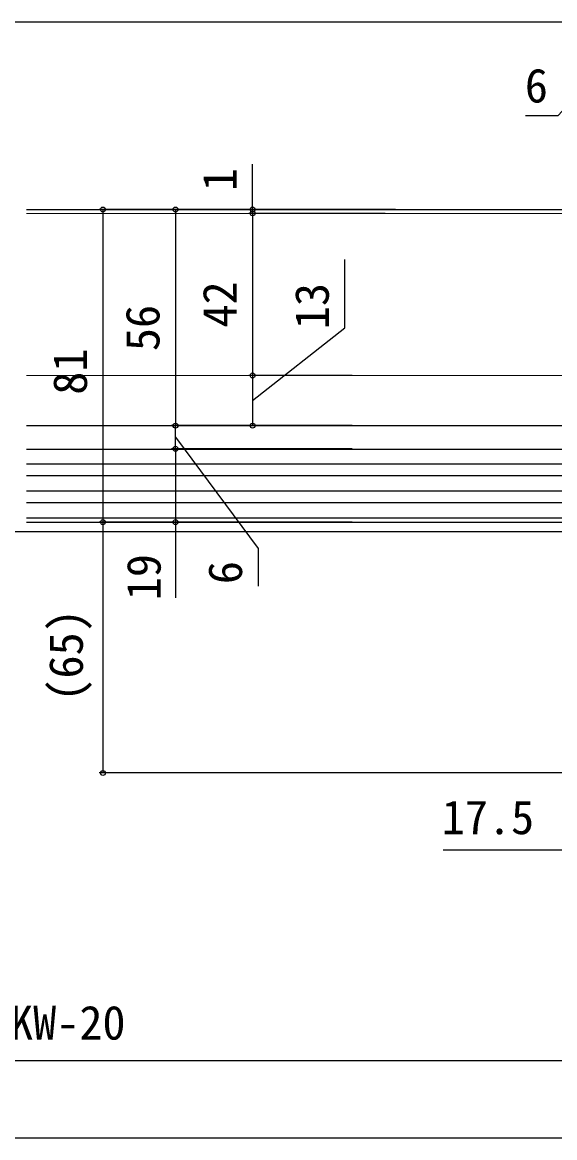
# Model space of a CAD drawing. Units: millimetres, scale not verified. Extents: x -525 to 525, y -783 to 779.
# Drawn here: x 11.7 to 149.7, y 42 to 331 of the extents above; entities that cross this region are included whole.
import ezdxf
from ezdxf.enums import TextEntityAlignment as Align

# ---------------------------------------------------------------- set-up
doc = ezdxf.new("R2010")
doc.units = ezdxf.units.MM
doc.header["$LTSCALE"] = 4
doc.layers.add('0-5_YKK_12', color=2, linetype='Continuous')
doc.layers.add('0-8_YKK_D', color=6, linetype='Continuous')
doc.layers.add('0-6_YKK_13', color=4, linetype='Continuous', lineweight=18)
doc.styles.add('ＭＳ ゴシック', font='')
doc.styles.get('ＭＳ ゴシック').set_extended_font_data('MS Gothic')

msp = doc.modelspace()

# ---------------------------------------------------------------- linework, layer by layer
at = {"layer": '0-5_YKK_12'}
for p, q in [((12.77, 282.542), (175.77, 282.542)), ((12.77, 226.542), (157.467, 226.542)), ((175.77, 220.342), (12.77, 220.342)), ((175.77, 216.542), (12.77, 216.542)), ((175.77, 213.542), (12.77, 213.542)), ((175.77, 209.542), (12.77, 209.542)), ((175.77, 206.542), (12.77, 206.542)), ((175.77, 202.542), (12.77, 202.542)), ((12.77, 201.542), (176.27, 201.542)), ((403.593, 199.043), (-356.311, 199.043))]:
    msp.add_line(p, q, dxfattribs=at)
at = {"layer": '0-6_YKK_13'}
msp.add_line((12.77, 239.542), (162.77, 239.542), dxfattribs=at)
msp.add_lwpolyline([(162.77, 239.542), (162.77, 281.542), (12.77, 281.542)], dxfattribs=at)
at = {"layer": '0-8_YKK_D'}
for p, q in [((159.77, 331.042), (-191.23, 331.042)), ((71.402, 282.542), (71.402, 294.256)), ((97.182, 282.542), (31.602, 282.542)), ((32.602, 282.542), (32.602, 201.542)), ((97.182, 282.542), (50.402, 282.542)), ((51.402, 282.542), (51.402, 226.542)), ((108.429, 282.542), (70.402, 282.542)), ((97.182, 281.543), (70.402, 281.543)), ((105.77, 281.542), (70.402, 281.543)), ((71.402, 281.543), (71.402, 282.542)), ((71.402, 281.543), (71.402, 239.543)), ((71.402, 281.543), (71.402, 278.993)), ((97.182, 239.543), (70.402, 239.543)), ((97.182, 239.542), (70.402, 239.542)), ((71.402, 239.542), (71.402, 226.542)), ((97.182, 226.542), (50.402, 226.542)), ((97.182, 226.542), (50.402, 226.542)), ((51.402, 220.542), (51.402, 226.542)), ((97.182, 226.542), (70.402, 226.542)), ((97.182, 220.542), (50.402, 220.542)), ((97.182, 220.542), (50.402, 220.542)), ((97.182, 201.542), (31.602, 201.542)), ((97.182, 201.542), (31.602, 201.542)), ((32.602, 201.542), (32.602, 136.542)), ((97.182, 201.542), (50.402, 201.542)), ((176.77, 136.542), (31.602, 136.542)), ((-228.23, 62.043), (190.77, 62.043)), ((-238.23, 42.043), (200.77, 42.043))]:
    msp.add_line(p, q, dxfattribs=at)
for points in [[(173.27, 331.042), (150.548, 306.824), (142.13, 306.824)], [(71.402, 233.042), (95.309, 251.869), (95.309, 269.597)], [(51.402, 223.542), (72.805, 194.737), (72.805, 184.919)], [(51.402, 220.542), (51.402, 201.542), (51.402, 181.933)], [(176.27, 116.542), (158.77, 116.542), (120.786, 116.542)]]:
    msp.add_lwpolyline(points, dxfattribs=at)
for centre in [(32.602, 282.542), (51.402, 282.542), (71.402, 282.542), (71.402, 281.543), (71.402, 281.543), (71.402, 239.543), (71.402, 239.542), (51.402, 226.542), (51.402, 226.542), (71.402, 226.542), (51.402, 220.542), (51.402, 220.542), (32.602, 201.542), (32.602, 201.542), (51.402, 201.542), (32.602, 136.542)]:
    msp.add_circle(centre, 0.637, dxfattribs=at)

# ---------------------------------------------------------------- texts
at = {"layer": '0-8_YKK_D', "style": 'ＭＳ ゴシック'}
for s, p in [('6', (141.975, 307.624)), ('17.5', (120.445, 118.042)), ('新設ドア枠W＝既設ドア枠開口幅KW-20', (-165.457, 64.811))]:
    msp.add_text(s, height=8.798, dxfattribs=at).set_placement(p, align=Align.BOTTOM_LEFT)
for s, p in [('1', (69.902, 287.301)), ('42', (69.902, 251.952)), ('13', (93.809, 251.528)), ('56', (49.902, 245.849)), ('81', (31.102, 234.542)), ('19', (50.202, 181.292)), ('6', (71.305, 185.464)), ('(65)', (30.038, 155.031))]:
    msp.add_text(s, height=8.798, rotation=90, dxfattribs=at).set_placement(p, align=Align.BOTTOM_LEFT)

doc.saveas('drawing.dxf')
